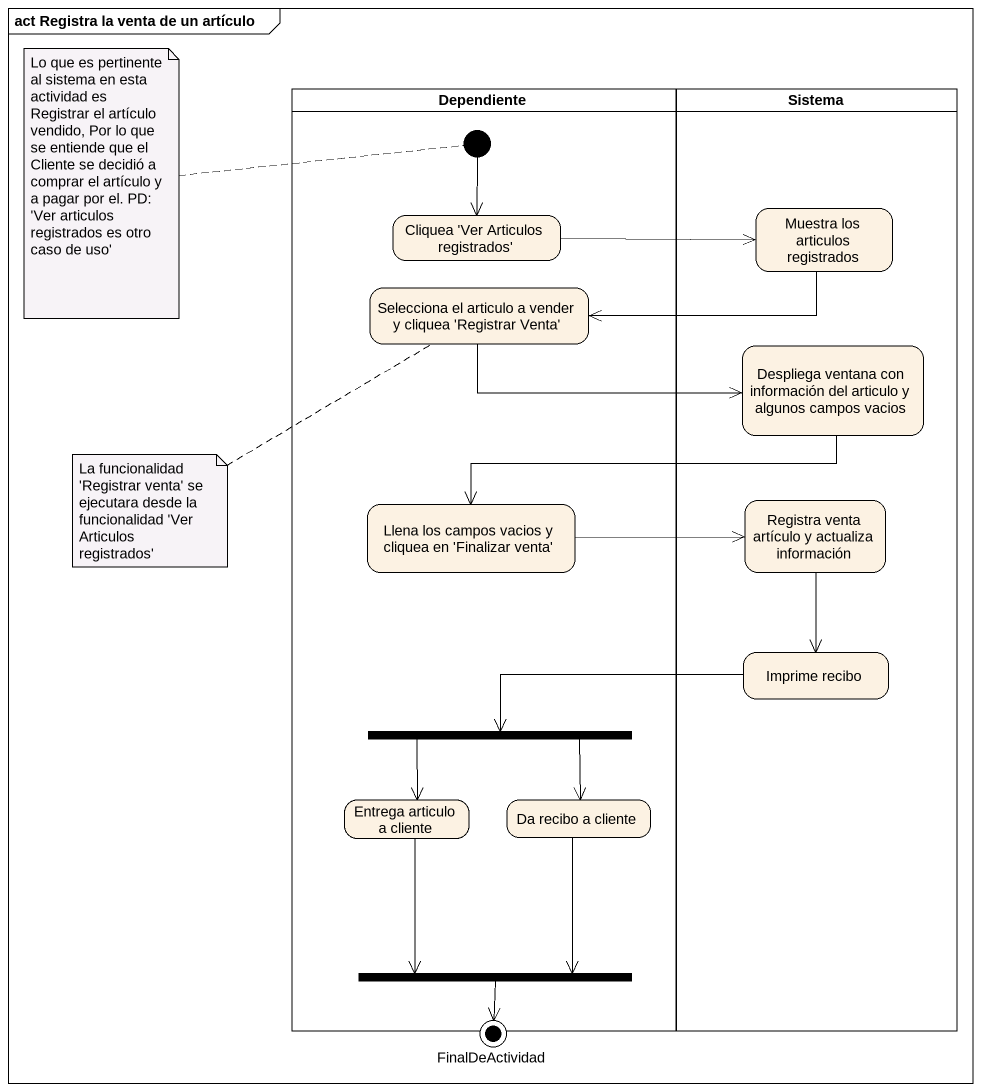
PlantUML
@startuml
mainframe act Registra la venta de un artículo
hide empty description
state Dependiente <<partition>> {
  state initial1 <<start>>
  state "Cliquea 'Ver Articulos registrados'" as Cliquea_Ver_Articulos
  state "Selecciona el articulo a vender y cliquea 'Registrar Venta'" as Selecciona_el_articulo_a
  state "Llena los campos vacios y cliquea en 'Finalizar venta'" as Llena_los_campos_vacios_y
  state fork1 <<fork>>
  state "Entrega articulo a cliente" as Entrega_articulo_a_cliente
  state "Da recibo a cliente" as Da_recibo_a_cliente
  state fork2 <<join>>
}
state Sistema <<partition>> {
  state "Muestra los articulos registrados" as Muestra_los_articulos
  state "Despliega ventana con información del articulo y algunos campos vacios" as Despliega_ventana_con
  state "Registra venta artículo y actualiza información" as Registra_venta_artículo_y
  state "Imprime recibo" as Imprime_recibo
}
state FinalDeActividad <<end>>
initial1 --> Cliquea_Ver_Articulos
Cliquea_Ver_Articulos -right-> Muestra_los_articulos
Muestra_los_articulos -left-> Selecciona_el_articulo_a
Selecciona_el_articulo_a -right-> Despliega_ventana_con
Despliega_ventana_con -left-> Llena_los_campos_vacios_y
Llena_los_campos_vacios_y -right-> Registra_venta_artículo_y
Registra_venta_artículo_y --> Imprime_recibo
Imprime_recibo -left-> fork1
fork1 --> Entrega_articulo_a_cliente
fork1 --> Da_recibo_a_cliente
Entrega_articulo_a_cliente --> fork2
Da_recibo_a_cliente --> fork2
fork2 --> FinalDeActividad
note left of initial1 : Lo que es pertinente al sistema en esta actividad es Registrar el artículo vendido, Por lo que se entiende que el Cliente se decidió a comprar el artículo y a pagar por el. PD: 'Ver articulos registrados es otro caso de uso'
note left of Selecciona_el_articulo_a : La funcionalidad 'Registrar venta' se ejecutara desde la funcionalidad 'Ver Articulos registrados'
@enduml
